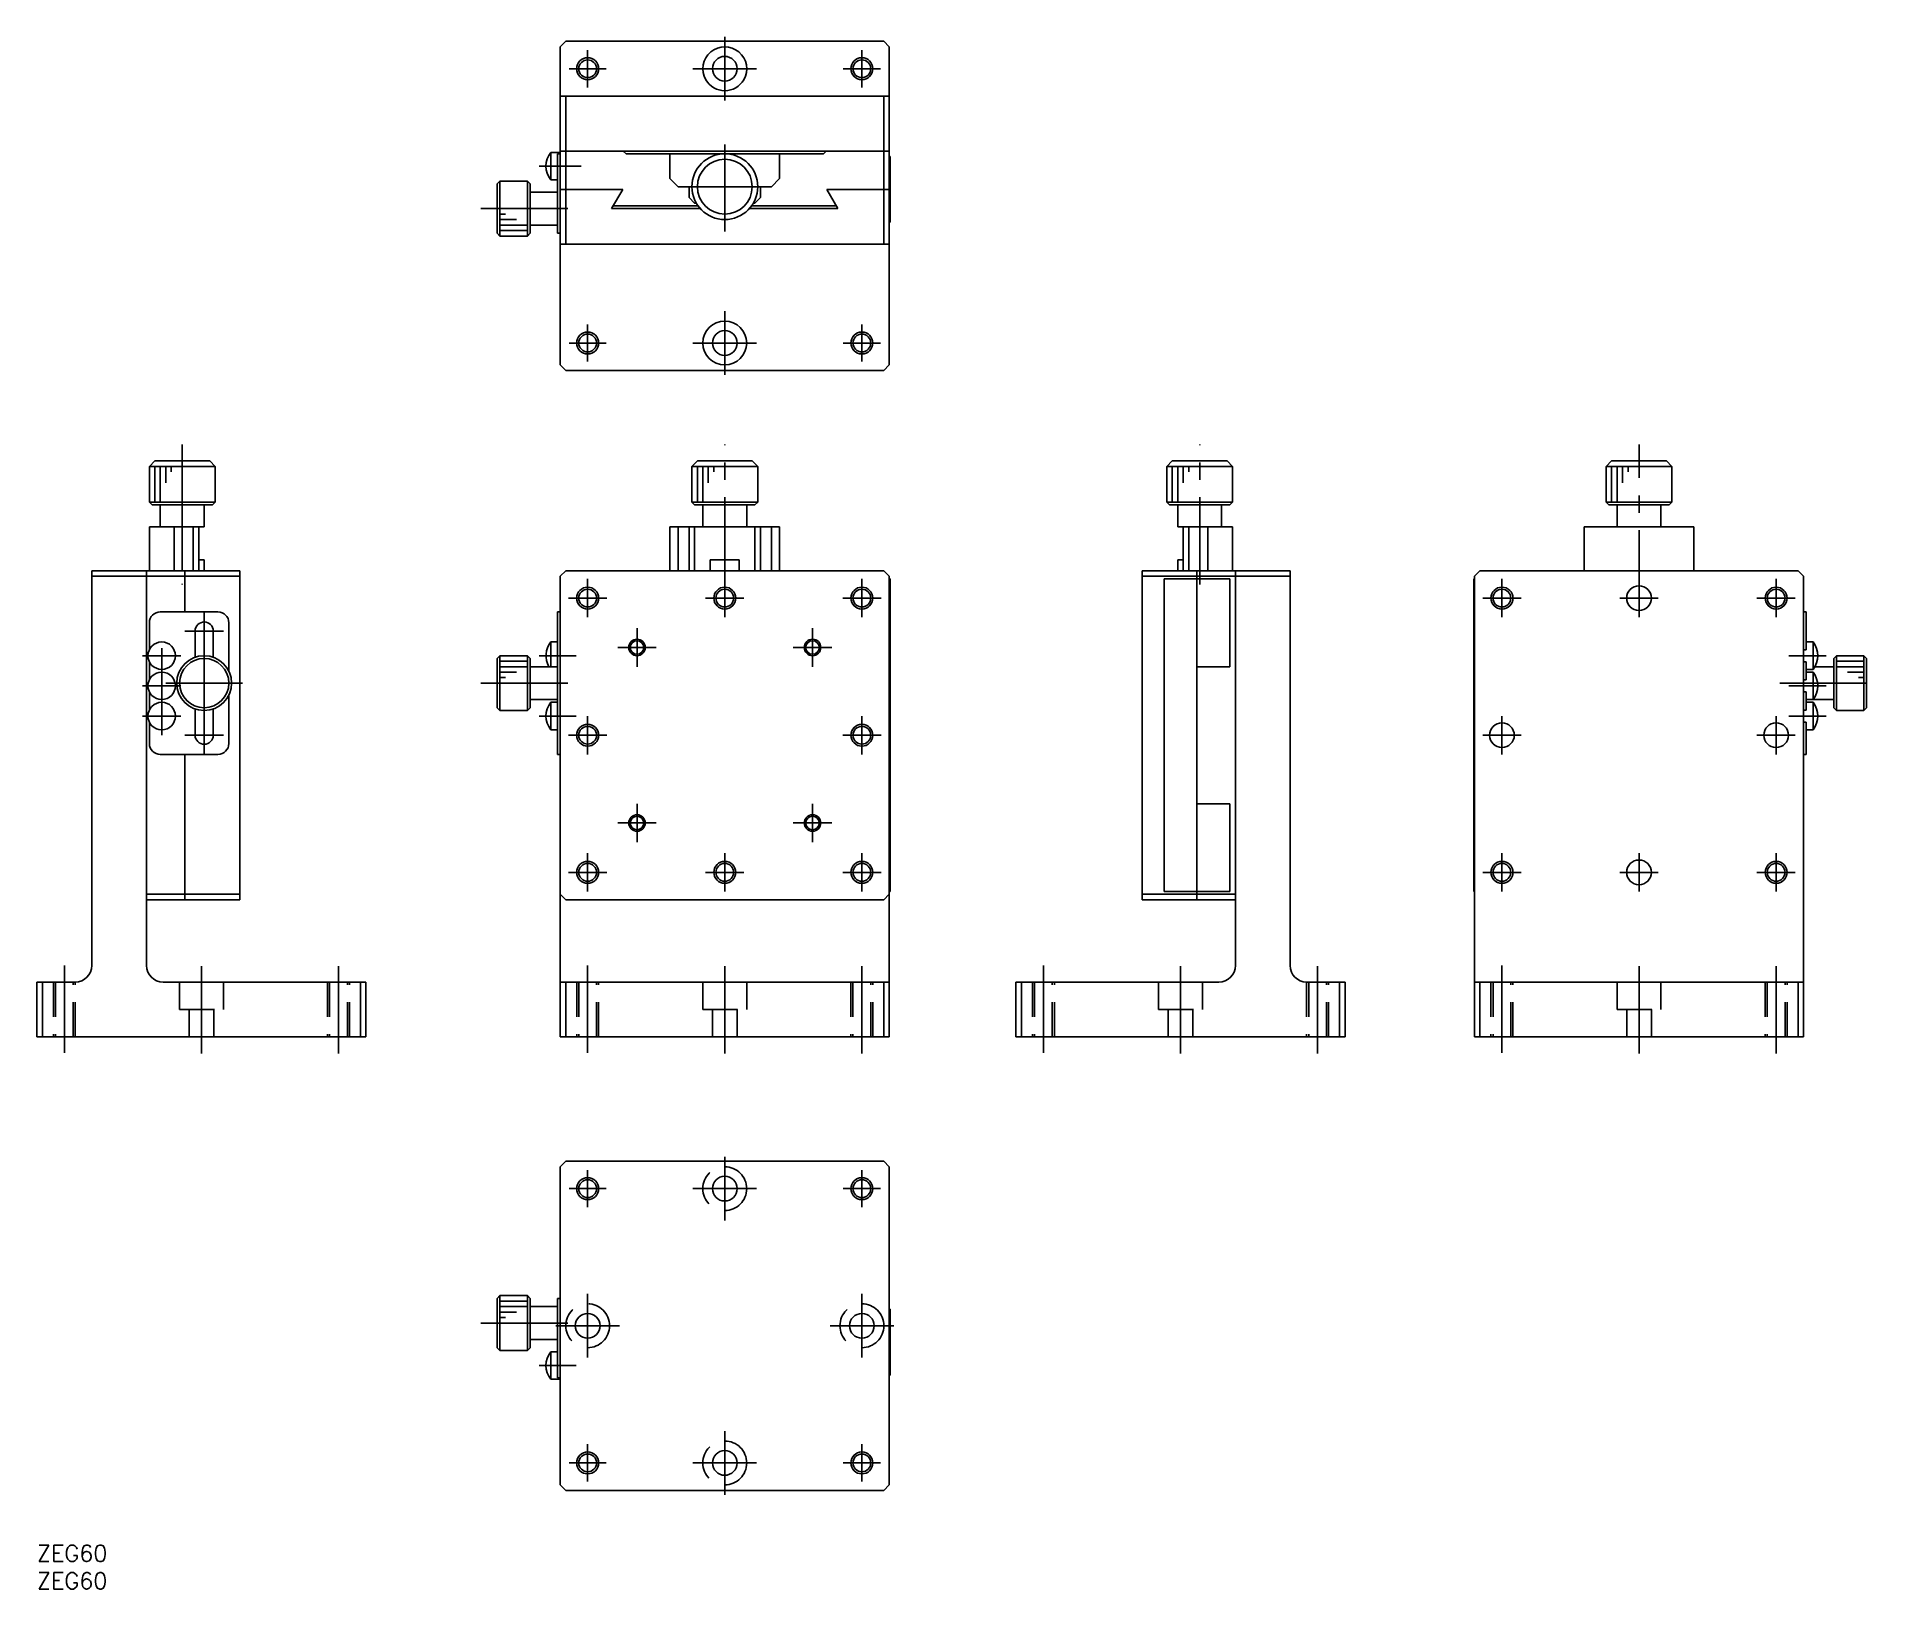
# Model space of a CAD drawing. Extents: x 0 to 337, y -8 to 275.
import ezdxf

# ---------------------------------------------------------------- set-up
doc = ezdxf.new("R2010")
doc.units = 0
doc.header["$LTSCALE"] = 0.5
doc.linetypes.add('CENTER', pattern=[50.8, 31.75, -6.35, 6.35, -6.35])
doc.linetypes.add('DASHED', pattern=[19.05, 12.7, -6.35])
for name, color, linetype in [('MSM_CENTER', 1, 'CENTER'), ('MSM_CONTINUOUS', 7, 'CONTINUOUS'), ('MSM_DASHED', 4, 'DASHED'), ('MSM_NARROW', 5, 'CONTINUOUS'), ('MSM_PART_NUMBER', 7, 'CONTINUOUS')]:
    doc.layers.add(name, color=color, linetype=linetype)
doc.styles.get("Standard").update_dxf_attribs({"font": 'txt.shx', "height": 3, "bigfont": 'bigfont.shx'})

# ---------------------------------------------------------------- blocks, each defined once
blk = doc.blocks.new('*U5')
at = {"layer": 'MSM_PART_NUMBER'}
blk.add_text('ZEG60', height=3, dxfattribs=at).set_placement((0, -3))
blk = doc.blocks.new('*U6')
at = {"layer": 'MSM_PART_NUMBER'}
blk.add_text('ZEG60', height=3, dxfattribs=at).set_placement((0, -8))

msp = doc.modelspace()

# ---------------------------------------------------------------- linework, layer by layer
at = {"layer": 'MSM_CENTER'}
for p, q in [((125.423902, 263.371537), (125.423902, 274.971635)), ((100.423902, 265.771504), (100.423902, 272.571504)), ((150.423902, 265.771504), (150.423902, 272.571504)), ((97.023902, 269.171504), (103.823902, 269.171504)), ((119.623853, 269.171586), (131.223951, 269.171586)), ((147.023902, 269.171504), (153.823902, 269.171504)), ((125.423902, 239.471505), (125.423902, 255.871505)), ((91.554355, 251.421504), (99.231856, 251.421504)), ((117.223902, 247.671505), (133.623902, 247.671505)), ((80.923903, 243.671504), (99.773903, 243.671504)), ((100.423902, 215.771504), (100.423902, 222.571504)), ((125.423902, 213.371504), (125.423902, 224.971504)), ((150.423902, 215.771504), (150.423902, 222.571504)), ((97.023902, 219.171504), (103.823902, 219.171504)), ((119.623902, 219.171504), (131.223902, 219.171504)), ((147.023902, 219.171504), (153.823902, 219.171504)), ((26.499999, 200.663714), (26.499999, 175.163714)), ((125.423902, 175.163714), (125.423902, 200.663714)), ((212.021819, 175.163714), (212.021819, 200.663714)), ((292.132728, 169.163714), (292.132728, 200.663714)), ((100.423903, 169.163714), (100.423903, 176.163714)), ((125.423903, 169.163714), (125.423903, 176.163714)), ((150.423903, 169.163714), (150.423903, 176.163714)), ((267.132728, 169.163714), (267.132728, 176.163714)), ((317.132728, 169.163714), (317.132728, 176.163714)), ((96.923903, 172.663714), (103.923903, 172.663714)), ((121.923903, 172.663714), (128.923903, 172.663714)), ((146.923903, 172.663714), (153.923903, 172.663714)), ((263.632728, 172.663714), (270.632728, 172.663714)), ((288.632728, 172.663714), (295.632728, 172.663714)), ((313.632728, 172.663714), (320.632728, 172.663714)), ((30.500001, 163.163713), (30.500001, 170.163713)), ((22.75, 147.663714), (22.75, 165.663714)), ((27.000001, 166.663713), (34.000001, 166.663713)), ((109.423903, 160.163714), (109.423903, 167.163714)), ((141.423903, 160.163714), (141.423903, 167.163714)), ((19.25, 162.163714), (26.25, 162.163714)), ((30.5, 150.163714), (30.5, 164.163714)), ((91.554355, 162.163714), (98.354355, 162.163714)), ((105.923903, 163.663714), (112.923903, 163.663714)), ((137.923903, 163.663714), (144.923903, 163.663714)), ((319.45793, 162.163714), (326.25793, 162.163714)), ((19.25, 156.663714), (26.25, 156.663714)), ((23.5, 157.163714), (37.5, 157.163714)), ((80.923903, 157.163714), (99.773903, 157.163714)), ((317.782727, 157.163714), (336.632727, 157.163714)), ((319.45793, 156.663714), (326.25793, 156.663714)), ((19.25, 151.163714), (26.25, 151.163714)), ((30.500001, 144.163713), (30.500001, 151.163713)), ((91.554355, 151.163714), (98.354355, 151.163714)), ((100.423903, 144.163714), (100.423903, 151.163714)), ((150.423903, 144.163714), (150.423903, 151.163714)), ((267.132728, 144.163714), (267.132728, 151.163714)), ((317.132728, 144.163714), (317.132728, 151.163714)), ((319.45793, 151.163714), (326.25793, 151.163714)), ((27.000001, 147.663713), (34.000001, 147.663713)), ((96.923903, 147.663714), (103.923903, 147.663714)), ((146.923903, 147.663714), (153.923903, 147.663714)), ((263.632728, 147.663714), (270.632728, 147.663714)), ((313.632728, 147.663714), (320.632728, 147.663714)), ((109.423903, 128.163714), (109.423903, 135.163714)), ((141.423903, 128.163714), (141.423903, 135.163714)), ((105.923903, 131.663714), (112.923903, 131.663714)), ((137.923903, 131.663714), (144.923903, 131.663714)), ((100.423903, 119.163714), (100.423903, 126.163714)), ((125.423903, 119.163714), (125.423903, 126.163714)), ((150.423903, 119.163714), (150.423903, 126.163714)), ((267.132728, 119.163714), (267.132728, 126.163714)), ((292.132728, 119.163714), (292.132728, 126.163714)), ((317.132728, 119.163714), (317.132728, 126.163714)), ((96.923903, 122.663714), (103.923903, 122.663714)), ((121.923903, 122.663714), (128.923903, 122.663714)), ((146.923903, 122.663714), (153.923903, 122.663714)), ((263.632728, 122.663714), (270.632728, 122.663714)), ((288.632728, 122.663714), (295.632728, 122.663714)), ((313.632728, 122.663714), (320.632728, 122.663714)), ((5, 105.663714), (5, 89.663714)), ((30, 89.663714), (30, 105.663714)), ((55, 89.663714), (55, 105.663714)), ((100.423902, 105.663714), (100.423902, 89.663714)), ((125.423902, 89.663714), (125.423902, 105.663714)), ((150.423902, 89.663714), (150.423902, 105.663714)), ((183.521818, 105.663714), (183.521818, 89.663714)), ((208.521818, 89.663714), (208.521818, 105.663714)), ((233.521818, 89.663714), (233.521818, 105.663714)), ((267.132728, 105.663714), (267.132728, 89.663714)), ((292.132728, 89.663714), (292.132728, 105.663714)), ((317.132728, 89.663714), (317.132728, 105.663714)), ((125.423902, 59.2), (125.423902, 70.8)), ((100.423902, 61.6), (100.423902, 68.4)), ((150.423902, 61.6), (150.423902, 68.4)), ((97.023902, 65), (103.823902, 65)), ((119.623902, 65), (131.223902, 65)), ((147.023902, 65), (153.823902, 65)), ((100.423902, 34.2), (100.423902, 45.8)), ((150.423902, 34.2), (150.423902, 45.8)), ((80.923903, 40.5), (99.773903, 40.5)), ((94.623902, 40), (106.223902, 40)), ((144.623902, 40), (156.223902, 40)), ((91.554355, 32.75), (98.354355, 32.75)), ((125.423902, 9.2), (125.423902, 20.8)), ((100.423902, 11.6), (100.423902, 18.4)), ((150.423902, 11.6), (150.423902, 18.4)), ((97.023902, 15), (103.823902, 15)), ((119.623902, 15), (131.223902, 15)), ((147.023902, 15), (153.823902, 15))]:
    msp.add_line(p, q, dxfattribs=at)
at = {"layer": 'MSM_CONTINUOUS'}
for p, q in [((96.423902, 274.171504), (95.423902, 273.171504)), ((95.423902, 215.171504), (95.423902, 273.171504)), ((96.423902, 274.171504), (154.423902, 274.171504)), ((155.423902, 273.171504), (154.423902, 274.171504)), ((155.423902, 273.171504), (155.423902, 215.171504)), ((95.423902, 264.171504), (155.423902, 264.171504)), ((96.423902, 264.171504), (96.423902, 237.171504)), ((154.423902, 237.171504), (154.423902, 264.171504)), ((93.701403, 248.921504), (93.701403, 253.921504)), ((95.423902, 253.921504), (93.701403, 253.921504)), ((95.423902, 253.671504), (94.923902, 253.671504)), ((94.923902, 253.671504), (94.923902, 239.171503)), ((155.423903, 254.171504), (95.423902, 254.171504)), ((106.923903, 254.171504), (107.423903, 253.671504)), ((107.423903, 253.671504), (143.423903, 253.671504)), ((115.423903, 253.671504), (115.423903, 249.171506)), ((135.423901, 249.171506), (135.423901, 253.671504)), ((143.423903, 253.671504), (143.923903, 254.171504)), ((155.423903, 253.171504), (155.573903, 253.171504)), ((155.573903, 253.171504), (155.573903, 241.171504)), ((115.423903, 249.171506), (116.923904, 247.671505)), ((133.923901, 247.671505), (135.423901, 249.171506)), ((84.423903, 248.671504), (83.923903, 248.171504)), ((83.923903, 239.171504), (83.923903, 248.171504)), ((84.423903, 248.671504), (84.423903, 238.671504)), ((89.423903, 248.671504), (84.423903, 248.671504)), ((89.423903, 238.671504), (89.423903, 248.671504)), ((89.923903, 248.171504), (89.423903, 248.671504)), ((89.923903, 248.171504), (89.923903, 239.171504)), ((94.923903, 246.671504), (89.923903, 246.671504)), ((93.701403, 248.921504), (94.923902, 248.921504)), ((106.814629, 247.171504), (95.423902, 247.171504)), ((104.793358, 243.671818), (106.814084, 247.171819)), ((116.923904, 247.671505), (118.923903, 247.671505)), ((118.923903, 247.671505), (118.923903, 245.671506)), ((131.923901, 245.671506), (131.923901, 247.671505)), ((131.923901, 247.671505), (133.923901, 247.671505)), ((155.573903, 247.171504), (144.033902, 247.171504)), ((144.033902, 247.171504), (146.054628, 243.671504)), ((120.951767, 243.671504), (104.793903, 243.671504)), ((120.550505, 244.171504), (105.081852, 244.171504)), ((118.923903, 245.671506), (119.923903, 244.671506)), ((119.923903, 244.671506), (120.227749, 244.671506)), ((146.054629, 243.671504), (129.896037, 243.671504)), ((145.765953, 244.171504), (130.297298, 244.171504)), ((130.620055, 244.671506), (130.923901, 244.671506)), ((130.923901, 244.671506), (131.923901, 245.671506)), ((83.923903, 239.171504), (84.423903, 238.671504)), ((89.423903, 238.671504), (89.923903, 239.171504)), ((89.923903, 240.671504), (94.923903, 240.671504)), ((95.423902, 239.171503), (94.923902, 239.171503)), ((155.423903, 241.171504), (155.573903, 241.171504)), ((84.423903, 238.671504), (89.423903, 238.671504)), ((155.423903, 237.171504), (95.423903, 237.171504)), ((95.423902, 215.171504), (96.423902, 214.171504)), ((154.423902, 214.171504), (96.423902, 214.171504)), ((154.423902, 214.171504), (155.423902, 215.171504)), ((21.499999, 197.663714), (20.499999, 196.663714)), ((32.499999, 196.663714), (20.499999, 196.663714)), ((20.499999, 196.663714), (20.499999, 190.163714)), ((21.499999, 197.663714), (31.499999, 197.663714)), ((32.499999, 196.663714), (31.499999, 197.663714)), ((32.499999, 190.163714), (32.499999, 196.663714)), ((120.423902, 197.663714), (119.423902, 196.663714)), ((131.423902, 196.663714), (119.423902, 196.663714)), ((119.423902, 196.663714), (119.423902, 190.163714)), ((120.423902, 197.663714), (130.423902, 197.663714)), ((131.423902, 196.663714), (130.423902, 197.663714)), ((131.423902, 190.163714), (131.423902, 196.663714)), ((207.021819, 197.663714), (206.021819, 196.663714)), ((218.021819, 196.663714), (206.021819, 196.663714)), ((206.021819, 196.663714), (206.021819, 190.163714)), ((207.021819, 197.663714), (217.021819, 197.663714)), ((218.021819, 196.663714), (217.021819, 197.663714)), ((218.021819, 190.163714), (218.021819, 196.663714)), ((287.132728, 197.663714), (286.132728, 196.663714)), ((286.132728, 196.663714), (286.132728, 190.163714)), ((298.132728, 196.663714), (286.132728, 196.663714)), ((287.132728, 197.663714), (297.132728, 197.663714)), ((298.132728, 196.663714), (297.132728, 197.663714)), ((298.132728, 190.163714), (298.132728, 196.663714)), ((20.499999, 190.163714), (32.499999, 190.163714)), ((20.499999, 190.163714), (20.999999, 189.663714)), ((31.999999, 189.663714), (20.999999, 189.663714)), ((22.499999, 189.663714), (22.499999, 185.663714)), ((30.499999, 185.663714), (30.499999, 189.663714)), ((31.999999, 189.663714), (32.499999, 190.163714)), ((119.423902, 190.163714), (131.423902, 190.163714)), ((119.423902, 190.163714), (119.923902, 189.663714)), ((130.923902, 189.663714), (119.923902, 189.663714)), ((121.423902, 189.663714), (121.423902, 185.663714)), ((129.423902, 185.663714), (129.423902, 189.663714)), ((130.923902, 189.663714), (131.423902, 190.163714)), ((206.021819, 190.163714), (218.021819, 190.163714)), ((206.021819, 190.163714), (206.521819, 189.663714)), ((217.521819, 189.663714), (206.521819, 189.663714)), ((208.021819, 189.663714), (208.021819, 185.663714)), ((216.021819, 185.663714), (216.021819, 189.663714)), ((217.521819, 189.663714), (218.021819, 190.163714)), ((286.132728, 190.163714), (286.632728, 189.663714)), ((286.132728, 190.163714), (298.132728, 190.163714)), ((297.632728, 189.663714), (286.632728, 189.663714)), ((288.132728, 189.663714), (288.132728, 185.663714)), ((296.132728, 185.663714), (296.132728, 189.663714)), ((297.632728, 189.663714), (298.132728, 190.163714)), ((20.5, 177.663714), (20.5, 185.663714)), ((20.5, 185.663714), (30.499999, 185.663714)), ((24.999998, 177.663714), (24.999998, 185.663714)), ((26.499999, 177.663714), (26.499999, 185.663714)), ((28.499998, 177.663714), (28.499998, 185.663714)), ((29.499998, 177.663714), (29.499998, 185.663714)), ((115.423903, 177.663714), (115.423903, 185.663714)), ((115.423903, 185.663714), (135.423901, 185.663714)), ((116.923904, 177.663714), (116.923904, 185.663714)), ((118.923903, 177.663714), (118.923903, 185.663714)), ((119.923903, 177.663714), (119.923903, 185.663714)), ((130.923901, 177.663714), (130.923901, 185.663714)), ((131.923901, 177.663714), (131.923901, 185.663714)), ((133.923901, 177.663714), (133.923901, 185.663714)), ((135.423901, 177.663714), (135.423901, 185.663714)), ((208.021819, 185.663714), (218.021818, 185.663714)), ((209.02182, 177.663714), (209.02182, 185.663714)), ((210.02182, 177.663714), (210.02182, 185.663714)), ((212.021819, 177.663714), (212.021819, 185.663714)), ((213.52182, 177.663714), (213.52182, 185.663714)), ((218.021818, 177.663714), (218.021818, 185.663714)), ((282.132729, 185.663714), (302.132727, 185.663714)), ((282.132729, 177.663714), (282.132729, 185.663714)), ((302.132727, 177.663714), (302.132727, 185.663714)), ((30.499999, 179.663714), (29.499998, 179.663714)), ((30.499999, 177.663714), (30.499999, 179.663714)), ((122.778149, 179.663714), (122.778149, 177.663714)), ((128.069654, 179.663714), (122.778149, 179.663714)), ((128.069654, 177.663714), (128.069654, 179.663714)), ((209.02182, 179.663714), (208.021819, 179.663714)), ((208.021819, 179.663714), (208.021819, 177.663714)), ((10, 177.663714), (37, 177.663714)), ((10, 105.663714), (10, 177.663714)), ((37, 176.663714), (10, 176.663714)), ((20, 177.663714), (20, 105.663714)), ((27, 177.663714), (27, 170.163712)), ((37, 177.663714), (37, 117.663714)), ((95.423902, 92.663714), (95.423902, 176.663714)), ((96.423903, 177.663714), (95.423903, 176.663714)), ((96.423903, 177.663714), (154.423903, 177.663714)), ((155.423903, 176.663714), (154.423903, 177.663714)), ((155.423902, 176.663714), (155.423902, 92.663714)), ((155.423903, 176.163714), (155.573903, 176.163714)), ((155.573903, 176.163714), (155.573903, 119.163714)), ((201.521818, 177.663714), (228.521818, 177.663714)), ((201.521818, 117.663714), (201.521818, 177.663714)), ((228.521818, 176.663714), (201.521818, 176.663714)), ((205.521818, 176.163714), (205.521818, 119.163714)), ((217.521818, 176.163714), (205.521818, 176.163714)), ((211.521818, 176.173714), (211.521818, 177.663714)), ((211.521818, 119.163714), (211.521818, 176.163714)), ((217.521818, 176.163714), (217.521818, 160.163714)), ((218.521818, 105.663714), (218.521818, 177.663714)), ((228.521818, 177.663714), (228.521818, 105.663714)), ((261.982727, 176.163714), (261.982727, 160.163714)), ((262.132727, 176.163714), (261.982727, 176.163714)), ((263.132728, 177.663714), (262.132728, 176.663714)), ((262.132728, 92.663714), (262.132728, 176.663714)), ((263.132728, 177.663714), (321.132728, 177.663714)), ((322.132728, 176.663714), (321.132728, 177.663714)), ((322.132728, 176.663714), (322.132728, 92.663714)), ((22.5, 170.163712), (33.000001, 170.163712)), ((95.423902, 170.163712), (94.923902, 170.163712)), ((94.923902, 170.163712), (94.923902, 144.163714)), ((322.132728, 170.163712), (322.632728, 170.163712)), ((322.632728, 163.253439), (322.632728, 170.163712)), ((20.5, 163.253439), (20.5, 168.163712)), ((28.850001, 166.663713), (28.850001, 161.883619)), ((32.150001, 161.883618), (32.150001, 166.663713)), ((35.000001, 168.163712), (35.000001, 159.343162)), ((84.423903, 162.163714), (83.923903, 161.663714)), ((83.923903, 152.663714), (83.923903, 161.663714)), ((84.423903, 162.163714), (84.423903, 152.163714)), ((89.423903, 162.163714), (84.423903, 162.163714)), ((89.423903, 152.163714), (89.423903, 162.163714)), ((89.923903, 161.663714), (89.423903, 162.163714)), ((89.923903, 161.663714), (89.923903, 152.663714)), ((93.701403, 160.163714), (93.701403, 164.663714)), ((94.923902, 164.663714), (93.701403, 164.663714)), ((322.132728, 163.253439), (322.632728, 163.253439)), ((323.855227, 164.663714), (322.632728, 164.663714)), ((323.855227, 164.663714), (323.855227, 159.663714)), ((328.132727, 162.163714), (327.632727, 161.663714)), ((327.632727, 152.663714), (327.632727, 161.663714)), ((333.132727, 162.163714), (328.132727, 162.163714)), ((328.132727, 162.163714), (328.132727, 152.163714)), ((333.632727, 161.663714), (333.132727, 162.163714)), ((333.132727, 152.163714), (333.132727, 162.163714)), ((333.632727, 161.663714), (333.632727, 152.663714)), ((20.5, 157.753439), (20.5, 161.073989)), ((94.923903, 160.163714), (89.923903, 160.163714)), ((217.521818, 160.163714), (211.521818, 160.163714)), ((262.132727, 160.163714), (261.982727, 160.163714)), ((261.982727, 135.173714), (261.982727, 160.153714)), ((322.632728, 161.073989), (322.132728, 161.073989)), ((322.632728, 157.753439), (322.632728, 161.073989)), ((322.632728, 159.663714), (323.855227, 159.663714)), ((323.855227, 159.163714), (322.632728, 159.163714)), ((323.855227, 159.163714), (323.855227, 154.163714)), ((327.632727, 160.163714), (324.19683, 160.163714)), ((20.5, 152.253439), (20.5, 155.573989)), ((35.000001, 154.984263), (35.000001, 146.163714)), ((322.132728, 157.753439), (322.632728, 157.753439)), ((322.632728, 155.573989), (322.132728, 155.573989)), ((322.632728, 152.253439), (322.632728, 155.573989)), ((28.850001, 152.443809), (28.850001, 147.663713)), ((32.150001, 147.663713), (32.150001, 152.44381)), ((83.923903, 152.663714), (84.423903, 152.163714)), ((84.423903, 152.163714), (89.423903, 152.163714)), ((89.423903, 152.163714), (89.923903, 152.663714)), ((89.923903, 154.163714), (94.923903, 154.163714)), ((93.701403, 148.663714), (93.701403, 153.663714)), ((94.923902, 153.663714), (93.701403, 153.663714)), ((322.132728, 152.253439), (322.632728, 152.253439)), ((322.632728, 154.163714), (327.632727, 154.163714)), ((323.855227, 153.663714), (322.632728, 153.663714)), ((323.855227, 153.663714), (323.855227, 148.663714)), ((327.632727, 152.663714), (328.132727, 152.163714)), ((328.132727, 152.163714), (333.132727, 152.163714)), ((333.132727, 152.163714), (333.632727, 152.663714)), ((20.5, 146.163714), (20.5, 150.073989)), ((93.701403, 148.663714), (94.923902, 148.663714)), ((322.632728, 150.073989), (322.132728, 150.073989)), ((322.632728, 144.163714), (322.632728, 150.073989)), ((322.632728, 148.663714), (323.855227, 148.663714)), ((33.000001, 144.163714), (22.5, 144.163714)), ((27, 144.163714), (27, 117.663713)), ((95.423902, 144.163714), (94.923902, 144.163714)), ((322.132728, 144.163714), (322.632728, 144.163714)), ((211.521818, 135.163714), (217.521818, 135.163714)), ((217.521818, 135.163714), (217.521818, 119.163714)), ((261.982727, 135.163714), (261.982727, 119.163714)), ((262.132727, 135.163714), (261.982727, 135.163714)), ((37, 118.663713), (20, 118.663713)), ((95.423903, 118.663714), (96.423903, 117.663714)), ((154.423903, 117.663714), (155.423903, 118.663714)), ((155.573903, 119.163714), (155.423903, 119.163714)), ((201.521818, 118.663713), (218.521818, 118.663713)), ((217.521818, 119.163714), (205.521818, 119.163714)), ((211.521818, 117.663713), (211.521818, 119.153714)), ((262.132727, 119.163714), (261.982727, 119.163714)), ((37, 117.663713), (20, 117.663713)), ((154.423903, 117.663714), (96.423903, 117.663714)), ((201.521818, 117.663713), (218.521818, 117.663713)), ((0, 92.663714), (0, 102.663714)), ((0, 102.663714), (7, 102.663714)), ((1, 102.663714), (1, 92.663714)), ((23, 102.663714), (60, 102.663714)), ((59, 92.663714), (59, 102.663714)), ((60, 102.663714), (60, 92.663714)), ((95.423902, 102.663714), (155.423902, 102.663714)), ((96.423902, 102.663714), (96.423902, 92.663714)), ((154.423902, 92.663714), (154.423902, 102.663714)), ((178.521818, 92.663714), (178.521818, 102.663714)), ((178.521818, 102.663714), (215.521818, 102.663714)), ((179.521818, 102.663714), (179.521818, 92.663714)), ((231.521818, 102.663714), (238.521818, 102.663714)), ((237.521818, 92.663714), (237.521818, 102.663714)), ((238.521818, 102.663714), (238.521818, 92.663714)), ((262.132728, 102.663714), (322.132728, 102.663714)), ((263.132728, 102.663714), (263.132728, 92.663714)), ((321.132728, 92.663714), (321.132728, 102.663714)), ((60, 92.663714), (0, 92.663714)), ((155.423902, 92.663714), (95.423902, 92.663714)), ((238.521818, 92.663714), (178.521818, 92.663714)), ((322.132728, 92.663714), (262.132728, 92.663714)), ((96.423902, 70), (95.423902, 69)), ((95.423902, 11), (95.423902, 69)), ((96.423902, 70), (154.423902, 70)), ((155.423902, 69), (154.423902, 70)), ((155.423902, 69), (155.423902, 11)), ((84.423903, 45.5), (83.923903, 45)), ((83.923903, 36), (83.923903, 45)), ((84.423903, 45.5), (84.423903, 35.5)), ((89.423903, 45.5), (84.423903, 45.5)), ((89.423903, 35.5), (89.423903, 45.5)), ((89.923903, 45), (89.423903, 45.5)), ((89.923903, 45), (89.923903, 36)), ((95.423902, 45.000001), (94.923902, 45.000001)), ((94.923902, 45.000001), (94.923902, 30.5)), ((94.923903, 43.5), (89.923903, 43.5)), ((155.573903, 43), (155.423903, 43)), ((155.573903, 31), (155.573903, 43)), ((89.923903, 37.5), (94.923903, 37.5)), ((83.923903, 36), (84.423903, 35.5)), ((84.423903, 35.5), (89.423903, 35.5)), ((89.423903, 35.5), (89.923903, 36)), ((94.923902, 35.25), (93.701403, 35.25)), ((93.701403, 30.25), (93.701403, 35.25)), ((155.423903, 37), (155.573903, 37)), ((95.423902, 30.5), (94.923902, 30.5)), ((155.423903, 31), (155.573903, 31)), ((93.701403, 30.25), (95.423902, 30.25)), ((95.423902, 11), (96.423902, 10)), ((154.423902, 10), (155.423902, 11)), ((154.423902, 10), (96.423902, 10))]:
    msp.add_line(p, q, dxfattribs=at)
for centre, radius in [((100.423902, 269.171504), 1.621), ((125.423902, 269.171504), 2.25), ((150.423902, 269.171504), 1.621), ((125.423902, 247.671505), 6), ((125.423902, 247.671505), 5), ((125.423902, 219.171504), 4), ((100.423902, 219.171504), 1.621), ((125.423902, 219.171504), 2.25), ((150.423902, 219.171504), 1.621), ((100.423903, 172.663714), 1.621), ((125.423903, 172.663714), 1.621), ((150.423903, 172.663714), 1.621), ((267.132728, 172.663714), 1.621), ((292.132728, 172.663714), 2.25), ((317.132728, 172.663714), 1.621), ((22.75, 162.163714), 2.5), ((30.5, 157.163714), 5), ((30.5, 157.163714), 4.5), ((109.423903, 163.663714), 1.2295), ((141.423903, 163.663714), 1.2295), ((22.75, 156.663714), 2.5), ((22.75, 151.163714), 2.5), ((100.423903, 147.663714), 1.621), ((150.423903, 147.663714), 1.621), ((267.132728, 147.663714), 2.25), ((317.132728, 147.663714), 2.25), ((109.423903, 131.663714), 1.2295), ((141.423903, 131.663714), 1.2295), ((292.132728, 122.663714), 2.25), ((100.423903, 122.663714), 1.621), ((125.423903, 122.663714), 1.621), ((150.423903, 122.663714), 1.621), ((267.132728, 122.663714), 1.621), ((317.132728, 122.663714), 1.621), ((100.423902, 65), 1.621), ((125.423902, 65), 2.25), ((150.423902, 65), 1.621), ((100.423902, 40), 2.25), ((150.423902, 40), 2.25), ((125.423902, 15), 2.25), ((100.423902, 15), 1.621), ((150.423902, 15), 1.621)]:
    msp.add_circle(centre, radius, dxfattribs=at)
for centre, radius, start, end in [((125.423902, 269.171504), 4, 330, 210), ((125.423902, 269.171586), 4.000041, 210.001018, 329.998982), ((96.823902, 251.421504), 4, 141.317813, 218.682187), ((22.5, 168.163712), 2, 90, 180), ((33.000001, 168.163712), 2, 0, 90), ((30.500001, 166.663713), 1.65, 0, 180), ((96.823902, 162.163714), 4, 141.317813, 210), ((320.732728, 162.163714), 4, 321.317813, 38.682187), ((320.732728, 156.663714), 4, 321.317813, 38.682187), ((96.823902, 151.163714), 4, 141.317813, 218.682187), ((320.732728, 151.163714), 4, 321.317813, 38.682187), ((22.5, 146.163714), 2, 180, 270), ((30.500001, 147.663713), 1.65, 180, 0), ((33.000001, 146.163714), 2, 270, 0), ((7, 105.663714), 3, 270, 0), ((23, 105.663714), 3, 180, 270), ((215.521818, 105.663714), 3, 270, 0), ((231.521818, 105.663714), 3, 180, 270), ((96.823902, 32.75), 4, 141.317813, 218.682187)]:
    msp.add_arc(centre, radius, start, end, dxfattribs=at)
at = {"layer": 'MSM_DASHED'}
for p, q in [((3.000005, 102.663714), (3.000005, 92.663714)), ((3.379, 102.663714), (3.379, 92.663714)), ((6.621, 92.663714), (6.621, 102.663714)), ((6.999995, 92.663714), (6.999995, 102.663714)), ((26, 102.663714), (26, 97.663714)), ((34, 97.663714), (34, 102.663714)), ((53.000005, 102.663714), (53.000005, 92.663714)), ((53.379, 102.663714), (53.379, 92.663714)), ((56.621, 92.663714), (56.621, 102.663714)), ((56.999995, 92.663714), (56.999995, 102.663714)), ((98.423907, 102.663714), (98.423907, 92.663714)), ((98.802902, 102.663714), (98.802902, 92.663714)), ((102.044902, 92.663714), (102.044902, 102.663714)), ((102.423897, 92.663714), (102.423897, 102.663714)), ((121.423902, 102.663714), (121.423902, 97.663714)), ((129.423902, 97.663714), (129.423902, 102.663714)), ((148.423907, 102.663714), (148.423907, 92.663714)), ((148.802902, 102.663714), (148.802902, 92.663714)), ((152.044902, 92.663714), (152.044902, 102.663714)), ((152.423897, 92.663714), (152.423897, 102.663714)), ((181.521823, 102.663714), (181.521823, 92.663714)), ((181.900818, 102.663714), (181.900818, 92.663714)), ((185.142818, 92.663714), (185.142818, 102.663714)), ((185.521813, 92.663714), (185.521813, 102.663714)), ((204.521818, 102.663714), (204.521818, 97.663714)), ((212.521818, 97.663714), (212.521818, 102.663714)), ((231.521823, 102.663714), (231.521823, 92.663714)), ((231.900818, 102.663714), (231.900818, 92.663714)), ((235.142818, 92.663714), (235.142818, 102.663714)), ((235.521813, 92.663714), (235.521813, 102.663714)), ((265.132733, 102.663714), (265.132733, 92.663714)), ((265.511728, 102.663714), (265.511728, 92.663714)), ((268.753728, 92.663714), (268.753728, 102.663714)), ((269.132723, 92.663714), (269.132723, 102.663714)), ((288.132728, 102.663714), (288.132728, 97.663714)), ((296.132728, 97.663714), (296.132728, 102.663714)), ((315.132733, 102.663714), (315.132733, 92.663714)), ((315.511728, 102.663714), (315.511728, 92.663714)), ((318.753728, 92.663714), (318.753728, 102.663714)), ((319.132723, 92.663714), (319.132723, 102.663714)), ((26, 97.663714), (34, 97.663714)), ((27.75, 97.663714), (27.75, 92.663714)), ((32.25, 92.663714), (32.25, 97.663714)), ((121.423902, 97.663714), (129.423902, 97.663714)), ((123.173902, 97.663714), (123.173902, 92.663714)), ((127.673902, 92.663714), (127.673902, 97.663714)), ((204.521818, 97.663714), (212.521818, 97.663714)), ((206.271818, 97.663714), (206.271818, 92.663714)), ((210.771818, 92.663714), (210.771818, 97.663714)), ((288.132728, 97.663714), (296.132728, 97.663714)), ((289.882728, 97.663714), (289.882728, 92.663714)), ((294.382728, 92.663714), (294.382728, 97.663714))]:
    msp.add_line(p, q, dxfattribs=at)
for centre in [(125.423902, 65), (100.423902, 40), (150.423902, 40), (125.423902, 15)]:
    msp.add_circle(centre, 4, dxfattribs=at)
at = {"layer": 'MSM_NARROW'}
for p, q in [((84.423903, 242.671504), (85.423903, 242.671504)), ((84.423903, 241.671504), (87.423903, 241.671504)), ((84.423903, 240.671504), (89.423903, 240.671504)), ((84.423903, 239.671504), (89.423903, 239.671504)), ((21.499999, 196.663714), (21.499999, 190.163714)), ((22.499999, 196.663714), (22.499999, 190.163714)), ((23.499999, 196.663714), (23.499999, 193.663714)), ((24.499999, 196.663714), (24.499999, 195.663714)), ((120.423902, 196.663714), (120.423902, 190.163714)), ((121.423902, 196.663714), (121.423902, 190.163714)), ((122.423902, 196.663714), (122.423902, 193.663714)), ((123.423902, 196.663714), (123.423902, 195.663714)), ((207.021819, 196.663714), (207.021819, 190.163714)), ((208.021819, 196.663714), (208.021819, 190.163714)), ((209.021819, 196.663714), (209.021819, 193.663714)), ((210.021819, 196.663714), (210.021819, 195.663714)), ((287.132728, 196.663714), (287.132728, 190.163714)), ((288.132728, 196.663714), (288.132728, 190.163714)), ((289.132728, 196.663714), (289.132728, 193.663714)), ((290.132728, 196.663714), (290.132728, 195.663714)), ((89.423903, 161.163714), (84.423903, 161.163714)), ((89.423903, 160.163714), (84.423903, 160.163714)), ((87.423903, 159.163714), (84.423903, 159.163714)), ((333.132727, 161.163714), (328.132727, 161.163714)), ((333.132727, 160.163714), (328.132727, 160.163714)), ((333.132727, 159.163714), (330.132727, 159.163714)), ((85.423903, 158.163714), (84.423903, 158.163714)), ((333.132727, 158.163714), (332.132727, 158.163714)), ((89.423903, 44.5), (84.423903, 44.5)), ((89.423903, 43.5), (84.423903, 43.5)), ((87.423903, 42.5), (84.423903, 42.5)), ((85.423903, 41.5), (84.423903, 41.5))]:
    msp.add_line(p, q, dxfattribs=at)
for centre, radius in [((100.423902, 269.171504), 2), ((150.423902, 269.171504), 2), ((100.423902, 219.171504), 2), ((150.423902, 219.171504), 2), ((100.423903, 172.663714), 2), ((125.423903, 172.663714), 2), ((150.423903, 172.663714), 2), ((267.132728, 172.663714), 2), ((317.132728, 172.663714), 2), ((109.423903, 163.663714), 1.5), ((141.423903, 163.663714), 1.5), ((100.423903, 147.663714), 2), ((150.423903, 147.663714), 2), ((109.423903, 131.663714), 1.5), ((141.423903, 131.663714), 1.5), ((100.423903, 122.663714), 2), ((125.423903, 122.663714), 2), ((150.423903, 122.663714), 2), ((267.132728, 122.663714), 2), ((317.132728, 122.663714), 2), ((100.423902, 65), 2), ((150.423902, 65), 2), ((100.423902, 15), 2), ((150.423902, 15), 2)]:
    msp.add_circle(centre, radius, dxfattribs=at)

# ---------------------------------------------------------------- block references
at = {"layer": 'MSM_CONTINUOUS'}
for name in ['*U5', '*U6']:
    msp.add_blockref(name, (0, 0), dxfattribs=at)

doc.saveas('drawing.dxf')
